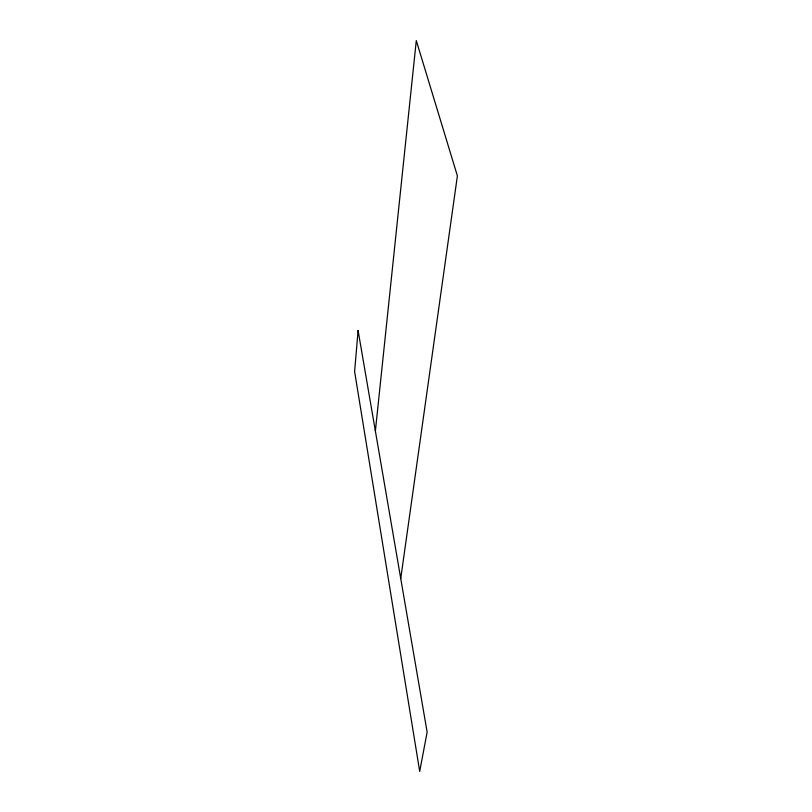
<?xml version="1.0" encoding="UTF-8"?>
<svg xmlns="http://www.w3.org/2000/svg" width="812" height="812" viewBox="0 0 812 812"><rect width="100%" height="100%" fill="white"/><g stroke="black" fill="none" stroke-linecap="round" stroke-linejoin="round"><path stroke-width="1.22" d="M375.377 431.02L416.292 40.6L457.389 175.889L400.742 578.57M358.092 330.525L354.611 371.581L419.702 771.4L427.142 732.099L358.092 330.525"/></g></svg>
